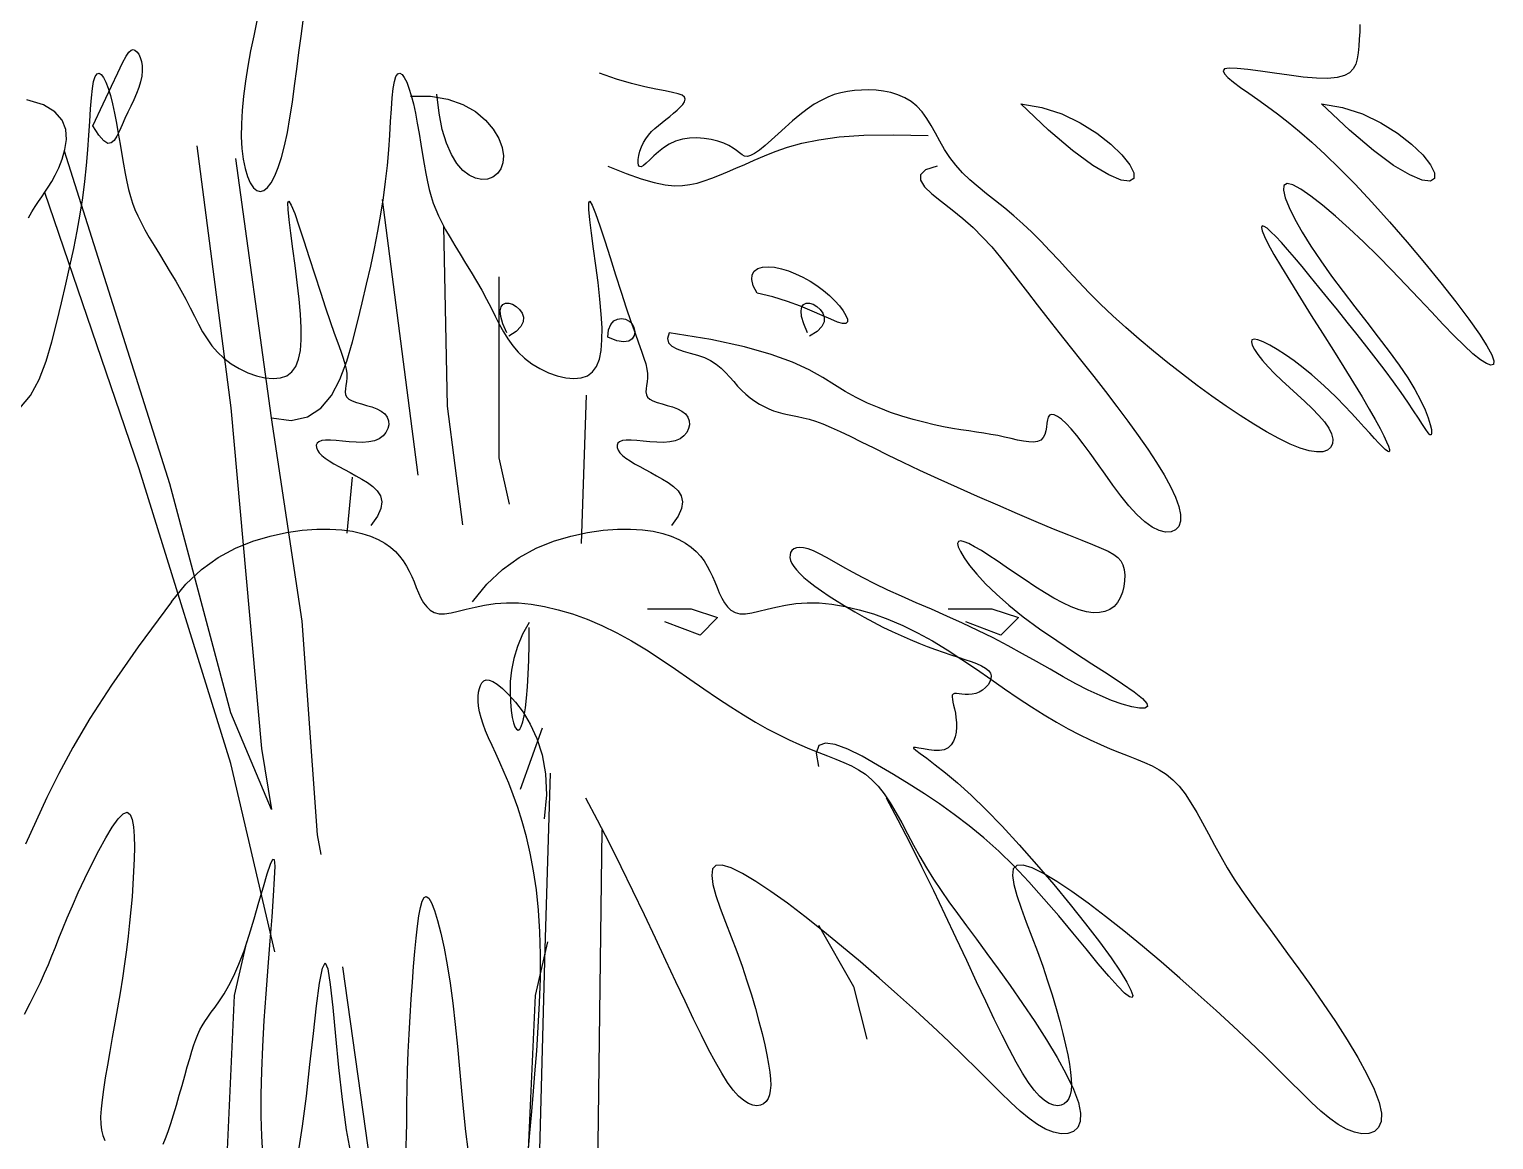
# Model space of a CAD drawing. Header units: millimetres. Extents: x 12377 to 30673, y 89761 to 101952.
# Drawn here: x 25989.1 to 26281.3, y 100080.5 to 100302.1 of the extents above; entities that cross this region are included whole.
import ezdxf

# ---------------------------------------------------------------- set-up
doc = ezdxf.new("R2010")
doc.units = ezdxf.units.MM

# ---------------------------------------------------------------- blocks, each defined once
blk = doc.blocks.new('A$C2C611E7A')
at = {"linetype": 'ByBlock'}
for points in [[(235.74, 515.39), (235.08, 512.4), (234.46, 509.37), (233.91, 506.33), (233.44, 503.31), (233.05, 500.35), (232.78, 497.49), (232.62, 494.77), (232.61, 492.21), (232.73, 489.86), (232.99, 487.74), (233.37, 485.87), (233.85, 484.28), (234.41, 483.01), (235.03, 482.06), (235.7, 481.48), (236.4, 481.28), (237.12, 481.48), (237.84, 482.08), (238.56, 483.05), (239.27, 484.39), (239.95, 486.08), (240.61, 488.1), (241.23, 490.44), (241.8, 493.09), (242.32, 496.01), (242.8, 499.14), (243.25, 502.41), (243.68, 505.74), (244.1, 509.07), (244.53, 512.3), (244.98, 515.39)], [(455.79, 514.63), (455.77, 513.16), (455.69, 511.69), (455.58, 510.29), (455.46, 508.97), (455.28, 507.77), (454.98, 506.7), (454.49, 505.77), (453.75, 505.01), (452.71, 504.42), (451.3, 504.04), (449.45, 503.87), (447.15, 503.93), (444.51, 504.15), (441.67, 504.49), (438.78, 504.89), (436, 505.29), (433.47, 505.64), (431.33, 505.86), (429.75, 505.91), (428.83, 505.75), (428.53, 505.37), (428.77, 504.79), (429.48, 504.04), (430.58, 503.13), (431.99, 502.08), (433.64, 500.91), (435.44, 499.65), (437.35, 498.29), (439.36, 496.8), (441.49, 495.14), (443.78, 493.27), (446.24, 491.14), (448.89, 488.7), (451.75, 485.91), (454.85, 482.74), (458.19, 479.15), (461.69, 475.26), (465.22, 471.19), (468.68, 467.08), (471.97, 463.06), (474.97, 459.26), (477.57, 455.82), (479.66, 452.85), (481.17, 450.48), (482.11, 448.69), (482.52, 447.47), (482.46, 446.78), (481.96, 446.61), (481.08, 446.93), (479.86, 447.7), (478.35, 448.92), (476.59, 450.53), (474.61, 452.5), (472.42, 454.76), (470.07, 457.26), (467.56, 459.94), (464.93, 462.73), (462.19, 465.59), (459.38, 468.45), (456.52, 471.25), (453.68, 473.92), (450.93, 476.39), (448.36, 478.56), (446.03, 480.38), (444.03, 481.75), (442.42, 482.61), (441.28, 482.88), (440.67, 482.5), (440.56, 481.53), (440.92, 480.04), (441.68, 478.11), (442.82, 475.8), (444.28, 473.21), (446.02, 470.39), (447.99, 467.43), (450.16, 464.39), (452.45, 461.33), (454.81, 458.26), (457.17, 455.22), (459.47, 452.25), (461.64, 449.39), (463.63, 446.66), (465.36, 444.11), (466.8, 441.75), (467.94, 439.62), (468.81, 437.74), (469.45, 436.12), (469.86, 434.8), (470.08, 433.77), (470.13, 433.08), (470.03, 432.74), (469.8, 432.75), (469.45, 433.11), (468.95, 433.8), (468.3, 434.78), (467.49, 436.03), (466.52, 437.53), (465.38, 439.26), (464.05, 441.19), (462.54, 443.3), (460.86, 445.54), (459.07, 447.9), (457.19, 450.32), (455.25, 452.78), (453.29, 455.23), (451.35, 457.65), (449.45, 460), (447.64, 462.23), (445.91, 464.34), (444.29, 466.31), (442.78, 468.1), (441.39, 469.72), (440.14, 471.13), (439.03, 472.31), (438.07, 473.26), (437.28, 473.95), (436.68, 474.34), (436.3, 474.41), (436.17, 474.12), (436.31, 473.44), (436.76, 472.34), (437.53, 470.78), (438.65, 468.74), (440.15, 466.2), (441.94, 463.26), (443.96, 460.01), (446.11, 456.57), (448.34, 453.05), (450.54, 449.55), (452.64, 446.2), (454.56, 443.09), (456.24, 440.31), (457.67, 437.88), (458.86, 435.77), (459.83, 433.99), (460.59, 432.52), (461.15, 431.34), (461.52, 430.44), (461.71, 429.82), (461.74, 429.46), (461.61, 429.34), (461.33, 429.45), (460.89, 429.78), (460.31, 430.32), (459.6, 431.05), (458.75, 431.96), (457.77, 433.03), (456.67, 434.25), (455.46, 435.59), (454.14, 437.02), (452.72, 438.53), (451.21, 440.08), (449.62, 441.64), (447.97, 443.18), (446.24, 444.69), (444.47, 446.13), (442.7, 447.47), (440.97, 448.68), (439.33, 449.74), (437.84, 450.61), (436.53, 451.27), (435.48, 451.69), (434.71, 451.83), (434.28, 451.69), (434.16, 451.27), (434.34, 450.62), (434.79, 449.77), (435.48, 448.75), (436.4, 447.59), (437.51, 446.32), (438.8, 444.98), (440.23, 443.6), (441.76, 442.19), (443.32, 440.77), (444.86, 439.35), (446.31, 437.96), (447.62, 436.6), (448.74, 435.29), (449.6, 434.05), (450.15, 432.89), (450.4, 431.84), (450.34, 430.94), (449.98, 430.2), (449.33, 429.66), (448.39, 429.35), (447.16, 429.3), (445.66, 429.53), (443.89, 430.06), (441.87, 430.89), (439.63, 431.98), (437.21, 433.3), (434.63, 434.84), (431.93, 436.56), (429.12, 438.44), (426.25, 440.46), (423.33, 442.59), (420.4, 444.81), (417.48, 447.09), (414.61, 449.43), (411.8, 451.79), (409.09, 454.16), (406.5, 456.51), (404.06, 458.83), (401.79, 461.1), (399.68, 463.3), (397.68, 465.44), (395.78, 467.5), (393.95, 469.48), (392.16, 471.37), (390.38, 473.17), (388.59, 474.86), (386.77, 476.45), (384.94, 477.96), (383.11, 479.4), (381.33, 480.8), (379.62, 482.2), (378, 483.6), (376.51, 485.03), (375.17, 486.53), (373.99, 488.09), (372.95, 489.7), (372.01, 491.33), (371.13, 492.92), (370.28, 494.46), (369.4, 495.89), (368.46, 497.2), (367.43, 498.33), (366.27, 499.27), (365, 500.02), (363.64, 500.6), (362.21, 501.03), (360.75, 501.32), (359.26, 501.49), (357.79, 501.56), (356.34, 501.54), (354.94, 501.45), (353.58, 501.28), (352.25, 501.01), (350.94, 500.63), (349.62, 500.13), (348.29, 499.49), (346.94, 498.7), (345.54, 497.75), (344.09, 496.63), (342.62, 495.4), (341.16, 494.1), (339.74, 492.81), (338.38, 491.58), (337.12, 490.47), (336, 489.55), (335.03, 488.86), (334.24, 488.46), (333.6, 488.31), (333.04, 488.38), (332.53, 488.62), (332.01, 488.99), (331.44, 489.45), (330.76, 489.96), (329.92, 490.46), (328.9, 490.93), (327.7, 491.34), (326.38, 491.66), (324.98, 491.88), (323.52, 491.98), (322.06, 491.94), (320.63, 491.73), (319.27, 491.34), (318.01, 490.75), (316.86, 490.03), (315.83, 489.22), (314.91, 488.4), (314.1, 487.63), (313.42, 486.97), (312.85, 486.48), (312.41, 486.23), (312.09, 486.27), (311.88, 486.56), (311.79, 487.05), (311.81, 487.71), (311.93, 488.49), (312.14, 489.33), (312.45, 490.2), (312.85, 491.05), (313.32, 491.83), (313.87, 492.56), (314.48, 493.24), (315.15, 493.89), (315.85, 494.5), (316.58, 495.1), (317.34, 495.7), (318.1, 496.29), (318.86, 496.9), (319.58, 497.51), (320.21, 498.1), (320.71, 498.68), (321.04, 499.22), (321.16, 499.72), (321.02, 500.15), (320.58, 500.52), (319.81, 500.82), (318.68, 501.08), (317.2, 501.37), (315.35, 501.72), (313.12, 502.2), (310.5, 502.86), (307.5, 503.74), (304.09, 504.89)], [(202.98, 494.4), (205.04, 498.82), (206.68, 502.32), (207.94, 505), (208.91, 506.96), (209.63, 508.3), (210.18, 509.13), (210.62, 509.54), (211.01, 509.63), (211.39, 509.5), (211.77, 509.18), (212.13, 508.68), (212.43, 508.04), (212.67, 507.26), (212.81, 506.36), (212.85, 505.37), (212.76, 504.31), (212.52, 503.19), (212.16, 502.03), (211.7, 500.83), (211.17, 499.6), (210.59, 498.36), (209.99, 497.11), (209.39, 495.86), (208.82, 494.62), (208.29, 493.41), (207.78, 492.34), (207.25, 491.49), (206.66, 490.98), (205.98, 490.91), (205.16, 491.39), (204.18, 492.52), (202.98, 494.4)], [(190.18, 476.01), (190.83, 477.24), (191.48, 478.33), (192.12, 479.31), (192.78, 480.24), (193.43, 481.18), (194.1, 482.16), (194.78, 483.26), (195.47, 484.53), (196.17, 486.01), (196.86, 487.75), (197.42, 489.66), (197.71, 491.66), (197.57, 493.64), (196.85, 495.53), (195.42, 497.21), (193.11, 498.6), (189.8, 499.6)], [(188.45, 438.04), (190.57, 440.59), (192.27, 443.77), (193.64, 447.4), (194.78, 451.28), (195.78, 455.22), (196.71, 459.07), (197.59, 462.8), (198.41, 466.42), (199.16, 469.94), (199.84, 473.38), (200.45, 476.74), (200.97, 480.04), (201.4, 483.29), (201.74, 486.48), (202, 489.58), (202.21, 492.54), (202.38, 495.29), (202.54, 497.8), (202.71, 499.99), (202.91, 501.83), (203.15, 503.26), (203.45, 504.23), (203.82, 504.77), (204.22, 504.9), (204.66, 504.66), (205.12, 504.07), (205.59, 503.15), (206.06, 501.95), (206.51, 500.49), (206.93, 498.79), (207.33, 496.92), (207.71, 494.92), (208.07, 492.85), (208.42, 490.76), (208.76, 488.7), (209.1, 486.73), (209.42, 484.89), (209.76, 483.23), (210.1, 481.72), (210.48, 480.33), (210.9, 479), (211.39, 477.72), (211.95, 476.42), (212.6, 475.09), (213.37, 473.66), (214.24, 472.13), (215.22, 470.5), (216.26, 468.78), (217.34, 467.01), (218.44, 465.21), (219.52, 463.39), (220.56, 461.59), (221.54, 459.82), (222.43, 458.09), (223.26, 456.43), (224.07, 454.84), (224.9, 453.31), (225.78, 451.86), (226.75, 450.49), (227.86, 449.2), (229.13, 448.01), (230.59, 446.91), (232.2, 445.94), (233.89, 445.13), (235.62, 444.51), (237.32, 444.1), (238.94, 443.95), (240.41, 444.07), (241.68, 444.51), (242.7, 445.28), (243.48, 446.39), (244.04, 447.83), (244.4, 449.59), (244.57, 451.68), (244.57, 454.08), (244.43, 456.8), (244.16, 459.82), (243.79, 463.11), (243.35, 466.52), (242.9, 469.87), (242.48, 472.97), (242.15, 475.65), (241.94, 477.73), (241.92, 479.02), (242.12, 479.35), (242.57, 478.59), (243.26, 476.89), (244.12, 474.44), (245.11, 471.44), (246.18, 468.11), (247.29, 464.63), (248.38, 461.22), (249.41, 458.07), (250.34, 455.34), (251.16, 453.02), (251.87, 451.07), (252.46, 449.43), (252.94, 448.05), (253.29, 446.87), (253.53, 445.86), (253.65, 444.95), (253.65, 444.1), (253.57, 443.31), (253.46, 442.58), (253.37, 441.9), (253.34, 441.29), (253.42, 440.74), (253.65, 440.26), (254.08, 439.84), (254.75, 439.49), (255.59, 439.18), (256.57, 438.9), (257.61, 438.61), (258.65, 438.29), (259.65, 437.92), (260.53, 437.47), (261.24, 436.93), (261.72, 436.27), (261.98, 435.53), (262.03, 434.75), (261.86, 433.96), (261.48, 433.2), (260.91, 432.52), (260.14, 431.95), (259.19, 431.54), (258.07, 431.3), (256.82, 431.21), (255.5, 431.24), (254.14, 431.34), (252.8, 431.47), (251.54, 431.6), (250.39, 431.68), (249.41, 431.68), (248.65, 431.57), (248.09, 431.35), (247.73, 431.03), (247.57, 430.64), (247.59, 430.19), (247.79, 429.69), (248.16, 429.16), (248.68, 428.62), (249.36, 428.07), (250.16, 427.52), (251.08, 426.96), (252.09, 426.39), (253.17, 425.8), (254.3, 425.19), (255.46, 424.55), (256.64, 423.88), (257.8, 423.18), (258.86, 422.41), (259.75, 421.54), (260.37, 420.54), (260.64, 419.38), (260.47, 418.03), (259.77, 416.46), (258.46, 414.63)], [(238.65, 436.1), (242.59, 435.6), (245.83, 436.31), (248.47, 438.04), (250.59, 440.59), (252.29, 443.77), (253.66, 447.4), (254.8, 451.28), (255.79, 455.22), (256.73, 459.07), (257.61, 462.8), (258.43, 466.42), (259.18, 469.94), (259.86, 473.38), (260.46, 476.74), (260.98, 480.04), (261.41, 483.29), (261.75, 486.48), (262.02, 489.58), (262.22, 492.54), (262.4, 495.29), (262.56, 497.8), (262.73, 499.99), (262.92, 501.83), (263.16, 503.26), (263.47, 504.23), (263.83, 504.77), (264.24, 504.9), (264.68, 504.66), (265.14, 504.07), (265.61, 503.15), (266.07, 501.95), (266.52, 500.49), (266.95, 498.79), (267.35, 496.92), (267.73, 494.92), (268.09, 492.85), (268.44, 490.76), (268.78, 488.7), (269.11, 486.73), (269.44, 484.89), (269.77, 483.23), (270.12, 481.72), (270.49, 480.33), (270.92, 479), (271.4, 477.72), (271.96, 476.42), (272.62, 475.09), (273.38, 473.66), (274.26, 472.13), (275.23, 470.5), (276.27, 468.78), (277.36, 467.01), (278.45, 465.21), (279.54, 463.39), (280.58, 461.59), (281.55, 459.82), (282.44, 458.09), (283.27, 456.43), (284.08, 454.84), (284.91, 453.31), (285.79, 451.86), (286.77, 450.49), (287.87, 449.2), (289.14, 448.01), (290.6, 446.91), (292.21, 445.94), (293.91, 445.13), (295.64, 444.51), (297.34, 444.1), (298.95, 443.95), (300.42, 444.07), (301.69, 444.51), (302.72, 445.28), (303.5, 446.39), (304.06, 447.83), (304.41, 449.59), (304.58, 451.68), (304.59, 454.08), (304.45, 456.8), (304.18, 459.82), (303.8, 463.11), (303.36, 466.52), (302.91, 469.87), (302.5, 472.97), (302.16, 475.65), (301.96, 477.73), (301.93, 479.02), (302.13, 479.35), (302.59, 478.59), (303.27, 476.89), (304.13, 474.44), (305.12, 471.44), (306.2, 468.11), (307.3, 464.63), (308.4, 461.22), (309.43, 458.07), (310.36, 455.34), (311.18, 453.02), (311.88, 451.07), (312.48, 449.43), (312.95, 448.05), (313.31, 446.87), (313.55, 445.86), (313.66, 444.95), (313.66, 444.1), (313.59, 443.31), (313.48, 442.58), (313.39, 441.9), (313.36, 441.29), (313.44, 440.74), (313.67, 440.26), (314.1, 439.84), (314.76, 439.49), (315.61, 439.18), (316.58, 438.9), (317.62, 438.61), (318.67, 438.29), (319.66, 437.92), (320.54, 437.47), (321.25, 436.93), (321.74, 436.27), (322, 435.53), (322.04, 434.75), (321.87, 433.96), (321.5, 433.2), (320.92, 432.52), (320.16, 431.95), (319.21, 431.54), (318.09, 431.3), (316.84, 431.21), (315.51, 431.24), (314.15, 431.34), (312.82, 431.47), (311.55, 431.6), (310.41, 431.68), (309.43, 431.68), (308.66, 431.57), (308.1, 431.35), (307.75, 431.03), (307.59, 430.64), (307.61, 430.19), (307.81, 429.69), (308.17, 429.16), (308.7, 428.62), (309.37, 428.07), (310.18, 427.52), (311.09, 426.96), (312.1, 426.39), (313.18, 425.8), (314.31, 425.19), (315.48, 424.55), (316.65, 423.88), (317.81, 423.18), (318.88, 422.41), (319.76, 421.54), (320.38, 420.54), (320.65, 419.38), (320.48, 418.03), (319.79, 416.46), (318.48, 414.63)], [(266.34, 500.34), (270.35, 500.34), (273.83, 499.75), (276.82, 498.68), (279.31, 497.25), (281.32, 495.56), (282.88, 493.73), (283.98, 491.86), (284.66, 490.06), (284.93, 488.44), (284.82, 487.02), (284.41, 485.82), (283.72, 484.87), (282.82, 484.19), (281.76, 483.79), (280.58, 483.7), (279.33, 483.94), (278.07, 484.53), (276.83, 485.5), (275.64, 486.87), (274.54, 488.67), (273.55, 490.93), (272.72, 493.68), (272.07, 496.94), (271.64, 500.75)], [(388.16, 498.77), (392.35, 498.08), (396.33, 496.77), (400, 495.01), (403.29, 492.95), (406.09, 490.76), (408.32, 488.59), (409.89, 486.62), (410.7, 485), (410.7, 483.87), (409.86, 483.37), (408.21, 483.57), (405.75, 484.59), (402.51, 486.51), (398.48, 489.45), (393.69, 493.51), (388.16, 498.77)], [(448.17, 498.77), (452.36, 498.08), (456.34, 496.77), (460.02, 495.01), (463.3, 492.95), (466.11, 490.76), (468.34, 488.59), (469.9, 486.62), (470.72, 485), (470.71, 483.87), (469.88, 483.37), (468.22, 483.57), (465.77, 484.59), (462.52, 486.51), (458.5, 489.45), (453.71, 493.51), (448.17, 498.77)], [(305.75, 486.35), (309.38, 484.91), (312.43, 483.83), (315, 483.1), (317.17, 482.65), (319.02, 482.45), (320.65, 482.47), (322.13, 482.67), (323.56, 482.99), (324.99, 483.42), (326.47, 483.94), (328.01, 484.53), (329.61, 485.2), (331.3, 485.93), (333.08, 486.7), (334.97, 487.53), (336.98, 488.39), (339.15, 489.27), (341.6, 490.13), (344.45, 490.94), (347.86, 491.63), (351.94, 492.18), (356.85, 492.53), (362.72, 492.64), (369.68, 492.47)], [(223.72, 490.41), (230.52, 438.13), (236.62, 370.14), (238.65, 357.96), (230.52, 377.24), (218.33, 422.91), (197.33, 489.34)], [(248.56, 348.92), (247.79, 352.89), (244.75, 395.51), (238.65, 436.1), (231.54, 487.85)], [(371.43, 486.35), (369.16, 485.59), (368.12, 484.65), (368.12, 483.53), (368.95, 482.26), (370.42, 480.84), (372.32, 479.31), (374.45, 477.66), (376.61, 475.92), (378.64, 474.11), (380.53, 472.21), (382.34, 470.22), (384.1, 468.13), (385.84, 465.94), (387.62, 463.63), (389.46, 461.21), (391.42, 458.65), (393.52, 455.96), (395.73, 453.16), (398.02, 450.28), (400.36, 447.33), (402.71, 444.36), (405.05, 441.37), (407.33, 438.4), (409.52, 435.47), (411.59, 432.61), (413.5, 429.85), (415.23, 427.21), (416.74, 424.72), (418.01, 422.41), (419, 420.3), (419.68, 418.43), (420.03, 416.81), (420.01, 415.48), (419.67, 414.45), (419.03, 413.74), (418.15, 413.35), (417.05, 413.3), (415.78, 413.61), (414.37, 414.29), (412.88, 415.35), (411.32, 416.8), (409.73, 418.55), (408.12, 420.53), (406.53, 422.66), (404.96, 424.85), (403.43, 427.02), (401.98, 429.08), (400.62, 430.95), (399.36, 432.57), (398.21, 433.91), (397.18, 434.99), (396.27, 435.82), (395.49, 436.39), (394.83, 436.71), (394.3, 436.79), (393.9, 436.64), (393.64, 436.26), (393.46, 435.7), (393.35, 435.02), (393.25, 434.27), (393.12, 433.51), (392.92, 432.78), (392.61, 432.16), (392.15, 431.68), (391.51, 431.4), (390.7, 431.29), (389.75, 431.32), (388.67, 431.46), (387.48, 431.69), (386.22, 431.97), (384.9, 432.27), (383.54, 432.56), (382.16, 432.81), (380.76, 433.04), (379.3, 433.26), (377.79, 433.49), (376.21, 433.73), (374.53, 434.01), (372.75, 434.34), (370.84, 434.74), (368.81, 435.22), (366.67, 435.79), (364.44, 436.45), (362.17, 437.21), (359.87, 438.08), (357.57, 439.06), (355.31, 440.15), (353.11, 441.38), (350.95, 442.72), (348.64, 444.16), (345.94, 445.67), (342.59, 447.22), (338.37, 448.76), (333.03, 450.28), (326.32, 451.74), (318.01, 453.11)], [(239.3, 329.52), (230.52, 367.09), (212.23, 425.95), (193.38, 481.1)], [(260.69, 479.7), (267.83, 424.65)], [(276.83, 414.73), (273.73, 438.46), (273.02, 474.34)], [(335.52, 460.98), (334.78, 462.48), (334.47, 463.71), (334.55, 464.68), (334.98, 465.4), (335.69, 465.9), (336.63, 466.18), (337.76, 466.26), (339.03, 466.16), (340.38, 465.88), (341.78, 465.45), (343.22, 464.89), (344.66, 464.2), (346.09, 463.4), (347.46, 462.52), (348.77, 461.56), (349.97, 460.54), (351.05, 459.49), (351.98, 458.45), (352.73, 457.46), (353.26, 456.56), (353.54, 455.82), (353.54, 455.27), (353.24, 454.96), (352.6, 454.93), (351.6, 455.23), (350.24, 455.79), (348.54, 456.55), (346.52, 457.44), (344.2, 458.4), (341.58, 459.35), (338.68, 460.24), (335.52, 460.98)], [(286.13, 418.86), (284.06, 428.14), (284.06, 464.26)], [(285.61, 453.11), (284.82, 454.9), (284.39, 456.34), (284.28, 457.45), (284.43, 458.25), (284.8, 458.76), (285.33, 459.01), (285.98, 459.02), (286.7, 458.8), (287.44, 458.37), (288.11, 457.77), (288.63, 457.04), (288.91, 456.19), (288.87, 455.28), (288.42, 454.32), (287.48, 453.35), (285.96, 452.41)], [(345.62, 453.11), (344.84, 454.9), (344.41, 456.34), (344.3, 457.45), (344.45, 458.25), (344.81, 458.76), (345.35, 459.01), (346, 459.02), (346.72, 458.8), (347.45, 458.37), (348.12, 457.77), (348.64, 457.04), (348.93, 456.19), (348.89, 455.28), (348.44, 454.32), (347.5, 453.35), (345.98, 452.41)], [(305.75, 452.24), (305.9, 453.68), (306.32, 454.74), (306.93, 455.45), (307.67, 455.84), (308.47, 455.95), (309.26, 455.8), (309.98, 455.43), (310.57, 454.86), (310.95, 454.14), (311.11, 453.34), (311.01, 452.57), (310.62, 451.91), (309.93, 451.45), (308.9, 451.29), (307.52, 451.52), (305.75, 452.24)], [(318.01, 453.11), (317.66, 451.95), (317.87, 451.07), (318.53, 450.39), (319.54, 449.87), (320.8, 449.44), (322.2, 449.05), (323.64, 448.64), (325.02, 448.15), (326.25, 447.54), (327.35, 446.82), (328.33, 446.01), (329.23, 445.15), (330.06, 444.25), (330.86, 443.34), (331.65, 442.44), (332.46, 441.59), (333.3, 440.81), (334.17, 440.09), (335.08, 439.44), (336, 438.86), (336.93, 438.35), (337.88, 437.9), (338.82, 437.53), (339.76, 437.22), (340.68, 436.98), (341.62, 436.77), (342.59, 436.59), (343.61, 436.38), (344.7, 436.14), (345.89, 435.83), (347.2, 435.42), (348.66, 434.89), (350.28, 434.21), (352.08, 433.39), (354.09, 432.43), (356.32, 431.34), (358.8, 430.11), (361.55, 428.76), (364.58, 427.29), (367.92, 425.7), (371.57, 424.02), (375.45, 422.26), (379.45, 420.49), (383.47, 418.73), (387.4, 417.03), (391.16, 415.43), (394.62, 413.99), (397.7, 412.73), (400.3, 411.69), (402.46, 410.83), (404.22, 410.11), (405.61, 409.47), (406.7, 408.86), (407.51, 408.24), (408.09, 407.55), (408.5, 406.75), (408.76, 405.81), (408.88, 404.74), (408.87, 403.6), (408.72, 402.44), (408.43, 401.29), (408, 400.21), (407.44, 399.25), (406.75, 398.44), (405.91, 397.84), (404.94, 397.43), (403.85, 397.23), (402.62, 397.22), (401.28, 397.42), (399.81, 397.81), (398.23, 398.4), (396.53, 399.17), (394.73, 400.14), (392.85, 401.25), (390.93, 402.47), (388.99, 403.75), (387.08, 405.05), (385.22, 406.33), (383.45, 407.54), (381.79, 408.65), (380.28, 409.61), (378.94, 410.4), (377.8, 411), (376.86, 411.38), (376.16, 411.54), (375.71, 411.44), (375.54, 411.06), (375.66, 410.4), (376.09, 409.43), (376.85, 408.17), (377.93, 406.66), (379.36, 404.93), (381.14, 403.01), (383.27, 400.93), (385.77, 398.72), (388.65, 396.4), (391.88, 394.03), (395.34, 391.64), (398.88, 389.29), (402.35, 387.04), (405.59, 384.94), (408.45, 383.04), (410.79, 381.4), (412.44, 380.08), (413.3, 379.11), (413.41, 378.49), (412.89, 378.19), (411.82, 378.18), (410.29, 378.45), (408.41, 378.97), (406.28, 379.71), (403.97, 380.66), (401.58, 381.78), (399.12, 383.05), (396.59, 384.45), (393.98, 385.93), (391.28, 387.47), (388.5, 389.04), (385.63, 390.62), (382.66, 392.18), (379.61, 393.68), (376.51, 395.13), (373.39, 396.54), (370.3, 397.9), (367.27, 399.22), (364.36, 400.5), (361.59, 401.75), (359.02, 402.96), (356.67, 404.15), (354.54, 405.29), (352.63, 406.36), (350.9, 407.34), (349.36, 408.21), (348, 408.95), (346.8, 409.54), (345.74, 409.96), (344.82, 410.2), (344.04, 410.26), (343.39, 410.18), (342.88, 409.96), (342.49, 409.64), (342.23, 409.22), (342.1, 408.74), (342.09, 408.21), (342.21, 407.65), (342.46, 407.06), (342.84, 406.43), (343.37, 405.75), (344.05, 405.03), (344.88, 404.26), (345.88, 403.42), (347.05, 402.53), (348.4, 401.57), (349.89, 400.55), (351.51, 399.51), (353.24, 398.44), (355.04, 397.38), (356.88, 396.34), (358.76, 395.32), (360.63, 394.36), (362.47, 393.47), (364.29, 392.64), (366.06, 391.87), (367.8, 391.16), (369.48, 390.5), (371.11, 389.89), (372.69, 389.34), (374.2, 388.82), (375.64, 388.35), (376.99, 387.91), (378.23, 387.48), (379.34, 387.06), (380.31, 386.63), (381.1, 386.18), (381.69, 385.7), (382.08, 385.18), (382.24, 384.61), (382.2, 384.01), (381.98, 383.4), (381.61, 382.81), (381.11, 382.26), (380.52, 381.78), (379.86, 381.38), (379.16, 381.1), (378.45, 380.94), (377.74, 380.89), (377.05, 380.91), (376.41, 380.97), (375.83, 381.04), (375.32, 381.08), (374.92, 381.06), (374.64, 380.95), (374.48, 380.73), (374.44, 380.39), (374.49, 379.94), (374.6, 379.38), (374.75, 378.74), (374.92, 378), (375.09, 377.18), (375.22, 376.29), (375.3, 375.33), (375.31, 374.34), (375.23, 373.36), (375.04, 372.42), (374.73, 371.57), (374.28, 370.83), (373.67, 370.26), (372.89, 369.87), (371.93, 369.71), (370.86, 369.71), (369.77, 369.84), (368.73, 370.02), (367.82, 370.2), (367.14, 370.32), (366.76, 370.33), (366.76, 370.16), (367.2, 369.77), (368.09, 369.11), (369.39, 368.16), (371.08, 366.88), (373.13, 365.25), (375.52, 363.24), (378.22, 360.8), (381.2, 357.92), (384.44, 354.59), (387.83, 350.9), (391.29, 346.98), (394.72, 342.96), (398.02, 338.96), (401.09, 335.1), (403.84, 331.52), (406.16, 328.33), (407.98, 325.64), (409.3, 323.48), (410.13, 321.88), (410.49, 320.84), (410.38, 320.38), (409.84, 320.52), (408.86, 321.27), (407.48, 322.64), (405.7, 324.64), (403.58, 327.16), (401.17, 330.09), (398.54, 333.3), (395.72, 336.69), (392.78, 340.13), (389.77, 343.5), (386.75, 346.69), (383.76, 349.61), (380.79, 352.27), (377.84, 354.7), (374.88, 356.95), (371.91, 359.06), (368.91, 361.06), (365.85, 363), (362.74, 364.92), (359.58, 366.81), (356.5, 368.55), (353.63, 369.97), (351.13, 370.91), (349.15, 371.2), (347.83, 370.68), (347.33, 369.17), (347.78, 366.52)], [(300.5, 411.05), (301.52, 440.61)], [(253.75, 413.08), (254.77, 424.3)], [(218.7, 399.39), (221.57, 402.93), (224.7, 405.86), (228.02, 408.22), (231.45, 410.08), (234.92, 411.49), (238.34, 412.52), (241.66, 413.23), (244.78, 413.67), (247.65, 413.89), (250.27, 413.92), (252.64, 413.77), (254.78, 413.47), (256.69, 413.04), (258.4, 412.48), (259.9, 411.83), (261.22, 411.09), (262.36, 410.28), (263.35, 409.42), (264.19, 408.5), (264.92, 407.54), (265.56, 406.54), (266.11, 405.5), (266.61, 404.44), (267.08, 403.35), (267.52, 402.25), (267.98, 401.17), (268.46, 400.14), (268.99, 399.2), (269.6, 398.38), (270.3, 397.71), (271.11, 397.24), (272.07, 396.99), (273.18, 396.98), (274.46, 397.17), (275.89, 397.5), (277.49, 397.91), (279.25, 398.35), (281.17, 398.75), (283.25, 399.06), (285.5, 399.22), (287.9, 399.18), (290.44, 398.93), (293.11, 398.48), (295.87, 397.82), (298.72, 396.97), (301.62, 395.91), (304.57, 394.65), (307.53, 393.2), (310.5, 391.57), (313.46, 389.78), (316.39, 387.89), (319.28, 385.94), (322.13, 383.97), (324.92, 382.03), (327.63, 380.16), (330.26, 378.41), (332.79, 376.82), (335.23, 375.37), (337.57, 374.06), (339.81, 372.89), (341.96, 371.84), (344.01, 370.89), (345.96, 370.05), (347.82, 369.3), (349.58, 368.62), (351.25, 367.99), (352.84, 367.34), (354.34, 366.66), (355.77, 365.88), (357.14, 364.97), (358.45, 363.89), (359.7, 362.59), (360.91, 361.05), (362.08, 359.29), (363.23, 357.35), (364.39, 355.26), (365.56, 353.07), (366.77, 350.82), (368.02, 348.53), (369.34, 346.26), (370.74, 344.02), (372.23, 341.78), (373.82, 339.51), (375.52, 337.17), (377.34, 334.7), (379.29, 332.06), (381.39, 329.22), (383.63, 326.14), (386.02, 322.79), (388.48, 319.24), (390.92, 315.6), (393.25, 311.97), (395.38, 308.45), (397.21, 305.12), (398.66, 302.1), (399.64, 299.48), (400.08, 297.34), (400.02, 295.68), (399.54, 294.46), (398.7, 293.66), (397.56, 293.26), (396.2, 293.22), (394.69, 293.53), (393.1, 294.15), (391.47, 295.07), (389.79, 296.27), (388.03, 297.74), (386.15, 299.46), (384.11, 301.44), (381.89, 303.66), (379.45, 306.1), (376.74, 308.77), (373.77, 311.64), (370.54, 314.67), (367.12, 317.82), (363.55, 321.04), (359.88, 324.29), (356.14, 327.51), (352.39, 330.67), (348.68, 333.7), (345.05, 336.58), (341.57, 339.23), (338.29, 341.59), (335.3, 343.59), (332.64, 345.18), (330.38, 346.28), (328.59, 346.83), (327.33, 346.77), (326.65, 346.06), (326.48, 344.76), (326.73, 342.97), (327.33, 340.76), (328.19, 338.22), (329.22, 335.46), (330.34, 332.55), (331.46, 329.58), (332.52, 326.63), (333.5, 323.74), (334.39, 320.93), (335.19, 318.23), (335.9, 315.65), (336.52, 313.23), (337.06, 310.99), (337.49, 308.94), (337.83, 307.12), (338.07, 305.51), (338.21, 304.1), (338.24, 302.88), (338.17, 301.84), (338, 300.96), (337.71, 300.24), (337.32, 299.66), (336.81, 299.21), (336.2, 298.92), (335.49, 298.81), (334.69, 298.9), (333.81, 299.23), (332.86, 299.83), (331.85, 300.7), (330.78, 301.89), (329.65, 303.42), (328.47, 305.28), (327.21, 307.48), (325.86, 310.02), (324.41, 312.89), (322.85, 316.11), (321.16, 319.67), (319.33, 323.56), (317.35, 327.78), (315.25, 332.26), (313.04, 336.92), (310.75, 341.68), (308.41, 346.47), (306.05, 351.2), (303.68, 355.8), (301.34, 360.19)], [(278.71, 399.39), (281.58, 402.93), (284.71, 405.86), (288.03, 408.22), (291.46, 410.08), (294.93, 411.49), (298.36, 412.52), (301.67, 413.23), (304.8, 413.67), (307.67, 413.89), (310.28, 413.92), (312.65, 413.77), (314.79, 413.47), (316.71, 413.04), (318.41, 412.48), (319.92, 411.83), (321.24, 411.09), (322.38, 410.28), (323.36, 409.42), (324.21, 408.5), (324.94, 407.54), (325.57, 406.54), (326.13, 405.5), (326.63, 404.44), (327.09, 403.35), (327.54, 402.25), (327.99, 401.17), (328.47, 400.14), (329.01, 399.2), (329.61, 398.38), (330.31, 397.71), (331.13, 397.24), (332.08, 396.99), (333.2, 396.98), (334.47, 397.17), (335.91, 397.5), (337.51, 397.91), (339.27, 398.35), (341.19, 398.75), (343.27, 399.06), (345.51, 399.22), (347.91, 399.18), (350.46, 398.93), (353.12, 398.48), (355.89, 397.82), (358.73, 396.97), (361.64, 395.91), (364.58, 394.65), (367.55, 393.2), (370.52, 391.57), (373.47, 389.78), (376.4, 387.89), (379.3, 385.94), (382.15, 383.97), (384.93, 382.03), (387.65, 380.16), (390.28, 378.41), (392.81, 376.82), (395.25, 375.37), (397.59, 374.06), (399.83, 372.89), (401.98, 371.84), (404.03, 370.89), (405.98, 370.05), (407.84, 369.3), (409.6, 368.62), (411.27, 367.99), (412.85, 367.34), (414.36, 366.66), (415.79, 365.88), (417.16, 364.97), (418.46, 363.89), (419.72, 362.59), (420.92, 361.05), (422.09, 359.29), (423.25, 357.35), (424.41, 355.26), (425.58, 353.07), (426.78, 350.82), (428.04, 348.53), (429.36, 346.26), (430.75, 344.02), (432.24, 341.78), (433.83, 339.51), (435.53, 337.17), (437.35, 334.7), (439.31, 332.06), (441.4, 329.22), (443.65, 326.14), (446.04, 322.79), (448.5, 319.24), (450.94, 315.6), (453.27, 311.97), (455.39, 308.45), (457.23, 305.12), (458.68, 302.1), (459.66, 299.48), (460.1, 297.34), (460.04, 295.68), (459.55, 294.46), (458.71, 293.66), (457.58, 293.26), (456.22, 293.22), (454.71, 293.53), (453.12, 294.15), (451.49, 295.07), (449.81, 296.27), (448.05, 297.74), (446.16, 299.46), (444.13, 301.44), (441.91, 303.66), (439.46, 306.1), (436.76, 308.77), (433.78, 311.64), (430.56, 314.67), (427.14, 317.82), (423.57, 321.04), (419.89, 324.29), (416.16, 327.51), (412.41, 330.67), (408.7, 333.7), (405.07, 336.58), (401.58, 339.23), (398.31, 341.59), (395.31, 343.59), (392.65, 345.18), (390.39, 346.28), (388.6, 346.83), (387.35, 346.77), (386.66, 346.06), (386.49, 344.76), (386.75, 342.97), (387.35, 340.76), (388.21, 338.22), (389.24, 335.46), (390.36, 332.55), (391.48, 329.58), (392.54, 326.63), (393.51, 323.74), (394.4, 320.93), (395.2, 318.23), (395.92, 315.65), (396.54, 313.23), (397.07, 310.99), (397.51, 308.94), (397.84, 307.12), (398.08, 305.51), (398.22, 304.1), (398.26, 302.88), (398.19, 301.84), (398.01, 300.96), (397.73, 300.24), (397.33, 299.66), (396.83, 299.21), (396.21, 298.92), (395.51, 298.81), (394.71, 298.9), (393.83, 299.23), (392.88, 299.83), (391.86, 300.7), (390.79, 301.89), (389.67, 303.42), (388.48, 305.28), (387.22, 307.48), (385.87, 310.02), (384.43, 312.89), (382.86, 316.11), (381.17, 319.67), (379.34, 323.56), (377.37, 327.78), (375.26, 332.26), (373.05, 336.92), (370.77, 341.68), (368.43, 346.47), (366.06, 351.2), (363.7, 355.8), (361.35, 360.19)], [(218.7, 399.39), (212.05, 390.43), (206.69, 382.75), (202.4, 376.12), (198.97, 370.32), (196.18, 365.13), (193.82, 360.33), (191.67, 355.69), (189.52, 350.99)], [(189.34, 317.08), (190.49, 319.26), (191.56, 321.38), (192.53, 323.39), (193.37, 325.25), (194.13, 327.01), (194.83, 328.73), (195.52, 330.46), (196.23, 332.26), (197.01, 334.2), (197.88, 336.32), (198.9, 338.69), (200.08, 341.34), (201.38, 344.15), (202.76, 347.01), (204.17, 349.76), (205.55, 352.28), (206.86, 354.43), (208.05, 356.08), (209.06, 357.09), (209.85, 357.37), (210.44, 356.96), (210.86, 355.97), (211.12, 354.49), (211.25, 352.62), (211.28, 350.44), (211.23, 348.06), (211.12, 345.57), (210.98, 343.05), (210.8, 340.5), (210.58, 337.92), (210.33, 335.3), (210.03, 332.63), (209.69, 329.9), (209.31, 327.11), (208.88, 324.25), (208.41, 321.31), (207.9, 318.34), (207.38, 315.37), (206.86, 312.45), (206.35, 309.61), (205.88, 306.91), (205.46, 304.38), (205.1, 302.06), (204.82, 300), (204.63, 298.17), (204.54, 296.56), (204.56, 295.14), (204.7, 293.91), (204.97, 292.83), (205.39, 291.88)], [(217.02, 291.13), (217.5, 292.27), (218.01, 293.64), (218.54, 295.23), (219.09, 297.01), (219.66, 298.91), (220.22, 300.88), (220.78, 302.86), (221.33, 304.79), (221.84, 306.6), (222.31, 308.25), (222.74, 309.7), (223.14, 310.95), (223.53, 312.04), (223.93, 313.03), (224.35, 313.93), (224.81, 314.78), (225.33, 315.63), (225.93, 316.51), (226.62, 317.45), (227.4, 318.5), (228.25, 319.72), (229.16, 321.13), (230.11, 322.79), (231.11, 324.75), (232.13, 327.06), (233.16, 329.75), (234.19, 332.83), (235.19, 336.13), (236.14, 339.42), (237.01, 342.47), (237.78, 345.08), (238.41, 347.02), (238.89, 348.05), (239.18, 347.98), (239.28, 346.63), (239.2, 344.14), (238.98, 340.69), (238.67, 336.48), (238.29, 331.69), (237.88, 326.53), (237.48, 321.17), (237.12, 315.82), (236.84, 310.64), (236.64, 305.69), (236.54, 301.03), (236.54, 296.69), (236.64, 292.72), (236.85, 289.17)], [(244.01, 289.51), (244.82, 294.75), (245.59, 300.74), (246.31, 307.04), (247, 313.2), (247.64, 318.76), (248.24, 323.27), (248.81, 326.28), (249.34, 327.34), (249.85, 326.15), (250.34, 323.01), (250.86, 318.38), (251.41, 312.7), (252.03, 306.44), (252.73, 300.04), (253.55, 293.96), (254.51, 288.65)], [(265.46, 289.62), (265.57, 292.55), (265.62, 295.68), (265.65, 298.98), (265.7, 302.41), (265.79, 305.93), (265.92, 309.51), (266.08, 313.09), (266.28, 316.64), (266.5, 320.1), (266.74, 323.45), (266.99, 326.62), (267.25, 329.58), (267.51, 332.28), (267.77, 334.68), (268.06, 336.73), (268.37, 338.39), (268.71, 339.62), (269.09, 340.36), (269.52, 340.59), (270, 340.24), (270.55, 339.3), (271.14, 337.78), (271.77, 335.75), (272.41, 333.23), (273.06, 330.28), (273.68, 326.94), (274.28, 323.25), (274.82, 319.26), (275.31, 315.02), (275.75, 310.63), (276.15, 306.19), (276.54, 301.81), (276.93, 297.58), (277.34, 293.63), (277.78, 290.04)], [(289.92, 290.29), (290.19, 293.39), (290.49, 296.9), (290.83, 300.86), (291.19, 305.17), (291.55, 309.75), (291.87, 314.51), (292.12, 319.36), (292.28, 324.21), (292.32, 328.96), (292.21, 333.53), (291.93, 337.85), (291.5, 341.89), (290.93, 345.68), (290.25, 349.2), (289.49, 352.48), (288.65, 355.51), (287.77, 358.31), (286.87, 360.87), (285.97, 363.22), (285.09, 365.35), (284.23, 367.3), (283.41, 369.09), (282.65, 370.73), (281.96, 372.24), (281.35, 373.65), (280.85, 374.98), (280.45, 376.23), (280.16, 377.42), (279.97, 378.53), (279.88, 379.55), (279.88, 380.49), (279.95, 381.34), (280.11, 382.08), (280.33, 382.71), (280.63, 383.23), (281, 383.6), (281.47, 383.8), (282.06, 383.78), (282.79, 383.51), (283.66, 382.97), (284.7, 382.11), (285.93, 380.91), (287.33, 379.33), (288.82, 377.35), (290.28, 374.96), (291.6, 372.13), (292.65, 368.84), (293.32, 365.08), (293.5, 360.83), (293.07, 356.06)], [(313.63, 398.01), (322.39, 398.01), (327.64, 396.26), (324.14, 392.76), (317.13, 395.38), (317.13, 395.38)], [(373.65, 398.01), (382.4, 398.01), (387.66, 396.26), (384.15, 392.76), (377.15, 395.38), (377.15, 395.38)], [(290.08, 395.27), (288.71, 392.91), (287.69, 390.49), (286.98, 388.08), (286.52, 385.72), (286.29, 383.46), (286.23, 381.34), (286.3, 379.41), (286.46, 377.73), (286.68, 376.33), (286.93, 375.22), (287.22, 374.43), (287.53, 373.95), (287.84, 373.8), (288.17, 373.99), (288.48, 374.52), (288.78, 375.41), (289.06, 376.65), (289.31, 378.24), (289.53, 380.16), (289.72, 382.4), (289.87, 384.94), (289.98, 387.77), (290.05, 390.88), (290.08, 394.24)], [(292.62, 374.19), (288.24, 361.95)], [(289.67, 194.55), (293.26, 330.13), (294.29, 365.21)], [(305.29, 194.55), (303.59, 275.44), (304.62, 353.86)], [(347.79, 334.83), (354.79, 322.59), (357.42, 312.09)], [(231.28, 320.84), (233.74, 331.5)], [(291.3, 320.84), (293.76, 331.5)], [(265.72, 194.7), (261, 268.66), (252.87, 326.5)], [(227.27, 194.55), (229.21, 275.44), (231.28, 320.84)], [(287.29, 194.55), (289.23, 275.44), (291.3, 320.84)]]:
    blk.add_lwpolyline(points, dxfattribs=at)

msp = doc.modelspace()

# ---------------------------------------------------------------- block references
msp.add_blockref('A$C2C611E7A', (25798.78, 99788.45))

doc.saveas('drawing.dxf')
